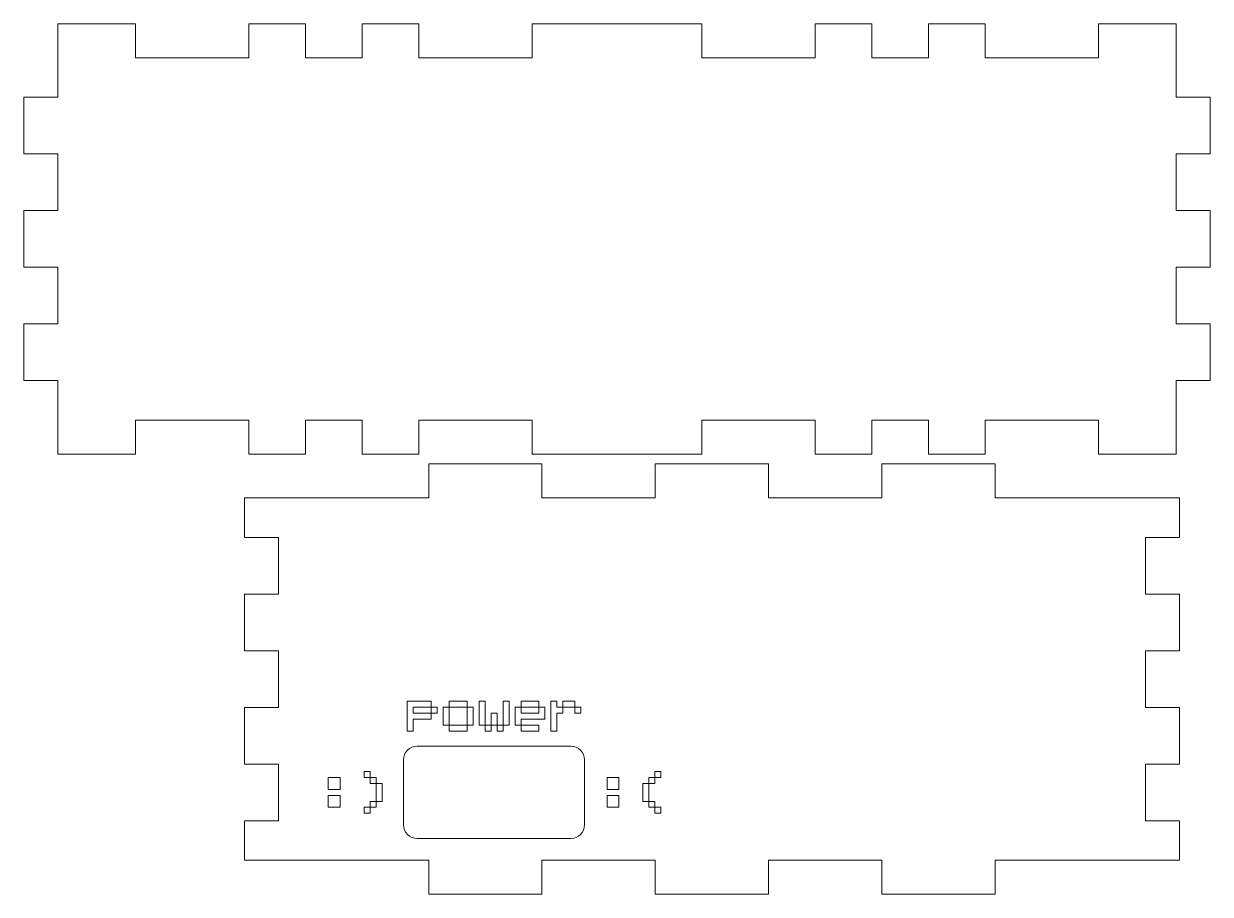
# Model space of a CAD drawing. Header units: centimetres. Extents: x -16.5 to 12.7, y -11 to 12.4.
# Drawn here: x 2.2 to 12.67, y -10.92 to -3.23 of the extents above; entities that cross this region are included whole.
import ezdxf

# ---------------------------------------------------------------- set-up
doc = ezdxf.new("R2010")
doc.units = ezdxf.units.CM
doc.header["$MEASUREMENT"] = 0
doc.layers.add('Layer 1', color=7, linetype='Continuous')

msp = doc.modelspace()

# ---------------------------------------------------------------- linework, layer by layer
at = {"layer": 'Layer 1', "color": 242, "lineweight": 9}
for points in [[(2.50311, -3.53212), (2.50311, -3.53212), (2.50311, -3.23212), (2.50311, -3.23212)], [(3.18876, -3.23212), (3.18876, -3.23212), (2.50311, -3.23212), (2.50311, -3.23212)], [(3.18876, -3.23212), (3.18876, -3.23212), (3.18876, -3.53212), (3.18876, -3.53212)], [(4.18876, -3.23212), (4.18876, -3.23212), (4.68876, -3.23212), (4.68876, -3.23212)], [(4.18876, -3.23212), (4.18876, -3.23212), (4.18876, -3.53212), (4.18876, -3.53212)], [(4.68876, -3.23212), (4.68876, -3.23212), (4.68876, -3.53212), (4.68876, -3.53212)], [(5.18876, -3.23212), (5.18876, -3.23212), (5.68876, -3.23212), (5.68876, -3.23212)], [(5.18876, -3.23212), (5.18876, -3.23212), (5.18876, -3.53212), (5.18876, -3.53212)], [(5.68876, -3.23212), (5.68876, -3.23212), (5.68876, -3.53212), (5.68876, -3.53212)], [(6.68876, -3.23212), (6.68876, -3.23212), (6.68876, -3.53212), (6.68876, -3.53212)], [(6.68876, -3.23212), (6.68876, -3.23212), (7.18876, -3.23212), (7.18876, -3.23212)], [(7.18876, -3.23212), (7.18876, -3.23212), (7.68876, -3.23212), (7.68876, -3.23212)], [(7.68876, -3.23212), (7.68876, -3.23212), (8.18876, -3.23212), (8.18876, -3.23212)], [(8.18876, -3.23212), (8.18876, -3.23212), (8.18876, -3.53212), (8.18876, -3.53212)], [(9.18876, -3.23212), (9.18876, -3.23212), (9.68876, -3.23212), (9.68876, -3.23212)], [(9.18876, -3.23212), (9.18876, -3.23212), (9.18876, -3.53212), (9.18876, -3.53212)], [(9.68876, -3.23212), (9.68876, -3.23212), (9.68876, -3.53212), (9.68876, -3.53212)], [(10.18876, -3.23212), (10.18876, -3.23212), (10.68876, -3.23212), (10.68876, -3.23212)], [(10.18876, -3.23212), (10.18876, -3.23212), (10.18876, -3.53212), (10.18876, -3.53212)], [(10.68876, -3.23212), (10.68876, -3.23212), (10.68876, -3.53212), (10.68876, -3.53212)], [(11.68876, -3.23212), (11.68876, -3.23212), (11.68876, -3.53212), (11.68876, -3.53212)], [(11.68876, -3.23212), (11.68876, -3.23212), (12.37441, -3.23212), (12.37441, -3.23212)], [(12.37441, -3.53212), (12.37441, -3.53212), (12.37441, -3.23212), (12.37441, -3.23212)], [(2.50311, -3.88212), (2.50311, -3.88212), (2.50311, -3.53212), (2.50311, -3.53212)], [(3.18876, -3.53212), (3.18876, -3.53212), (3.68876, -3.53212), (3.68876, -3.53212)], [(3.68876, -3.53212), (3.68876, -3.53212), (4.18876, -3.53212), (4.18876, -3.53212)], [(4.68876, -3.53212), (4.68876, -3.53212), (5.18876, -3.53212), (5.18876, -3.53212)], [(5.68876, -3.53212), (5.68876, -3.53212), (6.18876, -3.53212), (6.18876, -3.53212)], [(6.18876, -3.53212), (6.18876, -3.53212), (6.68876, -3.53212), (6.68876, -3.53212)], [(8.18876, -3.53212), (8.18876, -3.53212), (8.68876, -3.53212), (8.68876, -3.53212)], [(8.68876, -3.53212), (8.68876, -3.53212), (9.18876, -3.53212), (9.18876, -3.53212)], [(9.68876, -3.53212), (9.68876, -3.53212), (10.18876, -3.53212), (10.18876, -3.53212)], [(10.68876, -3.53212), (10.68876, -3.53212), (11.18876, -3.53212), (11.18876, -3.53212)], [(11.18876, -3.53212), (11.18876, -3.53212), (11.68876, -3.53212), (11.68876, -3.53212)], [(12.37441, -3.53212), (12.37441, -3.53212), (12.37441, -3.88212), (12.37441, -3.88212)], [(2.20311, -4.38212), (2.20311, -4.38212), (2.20311, -3.88212), (2.20311, -3.88212)], [(2.20311, -3.88212), (2.20311, -3.88212), (2.50311, -3.88212), (2.50311, -3.88212)], [(12.37446, -3.88212), (12.37446, -3.88212), (12.67446, -3.88212), (12.67446, -3.88212)], [(12.67442, -3.88212), (12.67442, -3.88212), (12.67442, -4.38212), (12.67442, -4.38212)], [(2.20311, -4.38212), (2.20311, -4.38212), (2.50311, -4.38212), (2.50311, -4.38212)], [(2.50311, -4.88212), (2.50311, -4.88212), (2.50311, -4.38212), (2.50311, -4.38212)], [(12.37441, -4.38212), (12.37441, -4.38212), (12.37441, -4.88212), (12.37441, -4.88212)], [(12.37446, -4.38212), (12.37446, -4.38212), (12.67446, -4.38212), (12.67446, -4.38212)], [(2.20311, -5.38212), (2.20311, -5.38212), (2.20311, -4.88212), (2.20311, -4.88212)], [(2.20311, -4.88212), (2.20311, -4.88212), (2.50311, -4.88212), (2.50311, -4.88212)], [(12.37446, -4.88212), (12.37446, -4.88212), (12.67446, -4.88212), (12.67446, -4.88212)], [(12.67442, -4.88212), (12.67442, -4.88212), (12.67442, -5.38212), (12.67442, -5.38212)], [(2.20311, -5.38212), (2.20311, -5.38212), (2.50311, -5.38212), (2.50311, -5.38212)], [(2.50311, -5.88212), (2.50311, -5.88212), (2.50311, -5.38212), (2.50311, -5.38212)], [(12.37441, -5.38212), (12.37441, -5.38212), (12.37441, -5.88212), (12.37441, -5.88212)], [(12.37446, -5.38212), (12.37446, -5.38212), (12.67446, -5.38212), (12.67446, -5.38212)], [(2.20311, -6.38212), (2.20311, -6.38212), (2.20311, -5.88212), (2.20311, -5.88212)], [(2.20311, -5.88212), (2.20311, -5.88212), (2.50311, -5.88212), (2.50311, -5.88212)], [(12.37446, -5.88212), (12.37446, -5.88212), (12.67446, -5.88212), (12.67446, -5.88212)], [(12.67442, -5.88212), (12.67442, -5.88212), (12.67442, -6.38212), (12.67442, -6.38212)], [(2.20311, -6.38212), (2.20311, -6.38212), (2.50311, -6.38212), (2.50311, -6.38212)], [(2.50311, -6.73212), (2.50311, -6.73212), (2.50311, -6.38212), (2.50311, -6.38212)], [(12.37441, -6.38212), (12.37441, -6.38212), (12.37441, -6.73212), (12.37441, -6.73212)], [(12.37446, -6.38212), (12.37446, -6.38212), (12.67446, -6.38212), (12.67446, -6.38212)], [(2.50311, -6.73212), (2.50311, -6.73212), (2.50311, -7.03212), (2.50311, -7.03212)], [(4.18851, -6.73212), (4.18851, -6.73212), (3.18876, -6.73212), (3.18876, -6.73212)], [(3.18876, -6.73212), (3.18876, -6.73212), (3.18876, -7.03212), (3.18876, -7.03212)], [(4.18851, -6.73212), (4.18851, -6.73212), (4.18849, -7.03212), (4.18849, -7.03212)], [(5.18874, -6.73212), (5.18874, -6.73212), (4.68878, -6.73212), (4.68878, -6.73212)], [(4.68878, -6.73212), (4.68878, -6.73212), (4.68878, -7.03212), (4.68878, -7.03212)], [(5.18874, -6.73212), (5.18874, -6.73212), (5.18874, -7.03212), (5.18874, -7.03212)], [(6.68876, -6.73212), (6.68876, -6.73212), (5.68876, -6.73212), (5.68876, -6.73212)], [(5.68876, -6.73212), (5.68876, -6.73212), (5.68876, -7.03212), (5.68876, -7.03212)], [(6.68876, -6.73212), (6.68876, -6.73212), (6.68876, -7.03212), (6.68876, -7.03212)], [(9.18876, -6.73212), (9.18876, -6.73212), (8.18876, -6.73212), (8.18876, -6.73212)], [(8.18876, -6.73212), (8.18876, -6.73212), (8.18876, -7.03212), (8.18876, -7.03212)], [(9.18876, -6.73212), (9.18876, -6.73212), (9.18876, -7.03212), (9.18876, -7.03212)], [(10.18874, -6.73212), (10.18874, -6.73212), (9.68876, -6.73212), (9.68876, -6.73212)], [(9.68876, -6.73212), (9.68876, -6.73212), (9.68876, -7.03212), (9.68876, -7.03212)], [(10.18874, -6.73212), (10.18874, -6.73212), (10.18874, -7.03212), (10.18874, -7.03212)], [(11.68876, -6.73212), (11.68876, -6.73212), (10.68876, -6.73212), (10.68876, -6.73212)], [(10.68876, -6.73212), (10.68876, -6.73212), (10.68876, -7.03212), (10.68876, -7.03212)], [(11.68876, -6.73212), (11.68876, -6.73212), (11.68876, -7.03212), (11.68876, -7.03212)], [(12.37441, -6.73212), (12.37441, -6.73212), (12.37441, -7.03212), (12.37441, -7.03212)], [(3.18876, -7.03212), (3.18876, -7.03212), (2.50311, -7.03212), (2.50311, -7.03212)], [(4.68878, -7.03212), (4.68878, -7.03212), (4.18849, -7.03212), (4.18849, -7.03212)], [(5.68876, -7.03212), (5.68876, -7.03212), (5.18874, -7.03212), (5.18874, -7.03212)], [(5.77686, -7.11896), (5.77686, -7.11896), (6.77686, -7.11896), (6.77686, -7.11896)], [(5.77686, -7.41896), (5.77686, -7.41896), (5.77686, -7.11896), (5.77686, -7.11896)], [(8.18876, -7.03212), (8.18876, -7.03212), (6.68876, -7.03212), (6.68876, -7.03212)], [(6.77686, -7.41896), (6.77686, -7.41896), (6.77686, -7.11896), (6.77686, -7.11896)], [(7.77686, -7.11896), (7.77686, -7.11896), (8.77687, -7.11896), (8.77687, -7.11896)], [(7.77686, -7.41896), (7.77686, -7.41896), (7.77686, -7.11896), (7.77686, -7.11896)], [(8.77687, -7.41896), (8.77687, -7.41896), (8.77687, -7.11896), (8.77687, -7.11896)], [(9.68876, -7.03212), (9.68876, -7.03212), (9.18876, -7.03212), (9.18876, -7.03212)], [(9.77686, -7.11896), (9.77686, -7.11896), (10.77686, -7.11896), (10.77686, -7.11896)], [(9.77686, -7.41896), (9.77686, -7.41896), (9.77686, -7.11896), (9.77686, -7.11896)], [(10.68876, -7.03212), (10.68876, -7.03212), (10.18874, -7.03212), (10.18874, -7.03212)], [(10.77686, -7.41896), (10.77686, -7.41896), (10.77686, -7.11896), (10.77686, -7.11896)], [(12.37441, -7.03212), (12.37441, -7.03212), (11.68876, -7.03212), (11.68876, -7.03212)], [(6.77686, -7.41896), (6.77686, -7.41896), (7.77686, -7.41896), (7.77686, -7.41896)], [(8.77687, -7.41896), (8.77687, -7.41896), (9.77686, -7.41896), (9.77686, -7.41896)], [(4.45186, -7.76898), (4.45186, -7.76898), (4.15186, -7.76898), (4.15186, -7.76898)], [(4.45186, -8.26896), (4.45186, -8.26896), (4.45186, -7.76898), (4.45186, -7.76898)], [(12.10186, -7.76896), (12.10186, -7.76896), (12.10186, -8.26896), (12.10186, -8.26896)], [(12.10186, -7.76896), (12.10186, -7.76896), (12.40186, -7.76896), (12.40186, -7.76896)], [(4.15186, -8.76896), (4.15186, -8.76896), (4.15186, -8.26896), (4.15186, -8.26896)], [(4.45186, -8.26896), (4.45186, -8.26896), (4.15186, -8.26896), (4.15186, -8.26896)], [(12.10186, -8.26896), (12.10186, -8.26896), (12.40186, -8.26896), (12.40186, -8.26896)], [(12.10186, -8.26896), (12.10186, -8.26896), (12.40186, -8.26896), (12.40186, -8.26896)], [(12.40186, -8.26896), (12.40186, -8.26896), (12.40186, -8.76896), (12.40186, -8.76896)], [(4.45186, -8.76896), (4.45186, -8.76896), (4.15186, -8.76896), (4.15186, -8.76896)], [(4.45186, -9.26896), (4.45186, -9.26896), (4.45186, -8.76896), (4.45186, -8.76896)], [(12.10186, -8.76896), (12.10186, -8.76896), (12.10186, -9.26896), (12.10186, -9.26896)], [(12.10186, -8.76896), (12.10186, -8.76896), (12.40186, -8.76896), (12.40186, -8.76896)], [(4.15186, -9.76896), (4.15186, -9.76896), (4.15186, -9.26896), (4.15186, -9.26896)], [(4.45186, -9.26896), (4.45186, -9.26896), (4.15186, -9.26896), (4.15186, -9.26896)], [(12.10186, -9.26896), (12.10186, -9.26896), (12.40186, -9.26896), (12.40186, -9.26896)], [(12.40186, -9.26896), (12.40186, -9.26896), (12.40186, -9.76896), (12.40186, -9.76896)], [(4.45186, -9.76896), (4.45186, -9.76896), (4.15186, -9.76896), (4.15186, -9.76896)], [(4.45186, -10.26896), (4.45186, -10.26896), (4.45186, -9.76896), (4.45186, -9.76896)], [(12.10186, -9.76896), (12.10186, -9.76896), (12.10186, -10.26896), (12.10186, -10.26896)], [(12.10186, -9.76896), (12.10186, -9.76896), (12.40186, -9.76896), (12.40186, -9.76896)], [(4.45186, -10.26896), (4.45186, -10.26896), (4.15186, -10.26896), (4.15186, -10.26896)], [(12.10186, -10.26896), (12.10186, -10.26896), (12.40186, -10.26896), (12.40186, -10.26896)], [(5.77686, -10.91896), (5.77686, -10.91896), (5.77686, -10.61896), (5.77686, -10.61896)], [(7.77686, -10.61896), (7.77686, -10.61896), (6.77686, -10.61896), (6.77686, -10.61896)], [(6.77686, -10.91896), (6.77686, -10.91896), (6.77686, -10.61896), (6.77686, -10.61896)], [(7.77686, -10.91896), (7.77686, -10.91896), (7.77686, -10.61896), (7.77686, -10.61896)], [(9.77686, -10.61896), (9.77686, -10.61896), (8.77686, -10.61896), (8.77686, -10.61896)], [(8.77686, -10.91896), (8.77686, -10.91896), (8.77686, -10.61896), (8.77686, -10.61896)], [(9.77686, -10.91896), (9.77686, -10.91896), (9.77686, -10.61896), (9.77686, -10.61896)], [(10.77686, -10.91896), (10.77686, -10.91896), (10.77686, -10.61896), (10.77686, -10.61896)], [(6.77686, -10.91896), (6.77686, -10.91896), (5.77686, -10.91896), (5.77686, -10.91896)], [(8.77686, -10.91896), (8.77686, -10.91896), (7.77686, -10.91896), (7.77686, -10.91896)], [(10.77686, -10.91896), (10.77686, -10.91896), (9.77686, -10.91896), (9.77686, -10.91896)]]:
    msp.add_open_spline(points, degree=3, dxfattribs=at)
for points, knots in [([(4.15186, -7.76898), (4.15186, -7.76898), (4.15186, -7.41896), (4.15186, -7.41896), (4.15186, -7.41896), (4.15186, -7.41896), (5.77686, -7.41896), (5.77686, -7.41896)], [0, 0, 0, 0, 0.33333333, 0.33333333, 0.33333333, 0.33333333, 1, 1, 1, 1]), ([(10.77686, -7.41896), (10.77686, -7.41896), (12.40186, -7.41896), (12.40186, -7.41896), (12.40186, -7.41896), (12.40186, -7.41896), (12.40186, -7.76896), (12.40186, -7.76896)], [0, 0, 0, 0, 0.33333333, 0.33333333, 0.33333333, 0.33333333, 1, 1, 1, 1]), ([(5.55442, -10.30638), (5.55442, -10.30638), (5.55442, -9.73146), (5.55442, -9.73146), (5.55442, -9.73146), (5.55442, -9.66546), (5.60842, -9.61146), (5.67442, -9.61146), (5.67442, -9.61146), (5.67442, -9.61146), (7.0325, -9.61146), (7.0325, -9.61146), (7.0325, -9.61146), (7.0985, -9.61146), (7.1525, -9.66546), (7.1525, -9.73146), (7.1525, -9.73146), (7.1525, -9.73146), (7.1525, -10.30638), (7.1525, -10.30638), (7.1525, -10.30638), (7.1525, -10.37238), (7.0985, -10.42638), (7.0325, -10.42638), (7.0325, -10.42638), (7.0325, -10.42638), (5.67442, -10.42638), (5.67442, -10.42638), (5.67442, -10.42638), (5.60842, -10.42638), (5.55442, -10.37238), (5.55442, -10.30638)], [0, 0, 0, 0, 0.11111111, 0.11111111, 0.11111111, 0.11111111, 0.22222222, 0.22222222, 0.22222222, 0.22222222, 0.33333333, 0.33333333, 0.33333333, 0.33333333, 0.44444444, 0.44444444, 0.44444444, 0.44444444, 0.55555556, 0.55555556, 0.55555556, 0.55555556, 0.66666667, 0.66666667, 0.66666667, 0.66666667, 0.77777778, 0.77777778, 0.77777778, 0.77777778, 1, 1, 1, 1]), ([(5.77686, -10.61896), (5.77686, -10.61896), (4.15186, -10.61896), (4.15186, -10.61896), (4.15186, -10.61896), (4.15186, -10.61896), (4.15186, -10.26896), (4.15186, -10.26896)], [0, 0, 0, 0, 0.33333333, 0.33333333, 0.33333333, 0.33333333, 1, 1, 1, 1]), ([(12.40186, -10.26896), (12.40186, -10.26896), (12.40186, -10.61896), (12.40186, -10.61896), (12.40186, -10.61896), (12.40186, -10.61896), (10.77686, -10.61896), (10.77686, -10.61896)], [0, 0, 0, 0, 0.33333333, 0.33333333, 0.33333333, 0.33333333, 1, 1, 1, 1])]:
    msp.add_open_spline(points, degree=3, knots=knots, dxfattribs=at)
at = {"layer": 'Layer 1', "color": 250, "lineweight": 9}
for points, knots in [([(5.58617, -9.47899), (5.58617, -9.47899), (5.58617, -9.21441), (5.58617, -9.21441), (5.58617, -9.21441), (5.58617, -9.21441), (5.79784, -9.21441), (5.79784, -9.21441), (5.79784, -9.21441), (5.79784, -9.21441), (5.79784, -9.26732), (5.79784, -9.26732), (5.79784, -9.26732), (5.79784, -9.26732), (5.63909, -9.26732), (5.63909, -9.26732), (5.63909, -9.26732), (5.63909, -9.26732), (5.63909, -9.32024), (5.63909, -9.32024), (5.63909, -9.32024), (5.63909, -9.32024), (5.79784, -9.32024), (5.79784, -9.32024), (5.79784, -9.32024), (5.79784, -9.32024), (5.79784, -9.37316), (5.79784, -9.37316), (5.79784, -9.37316), (5.79784, -9.37316), (5.63909, -9.37316), (5.63909, -9.37316), (5.63909, -9.37316), (5.63909, -9.37316), (5.63909, -9.47899), (5.63909, -9.47899), (5.63909, -9.47899), (5.63909, -9.47899), (5.58617, -9.47899), (5.58617, -9.47899)], [0, 0, 0, 0, 0.09090909, 0.09090909, 0.09090909, 0.09090909, 0.18181818, 0.18181818, 0.18181818, 0.18181818, 0.27272727, 0.27272727, 0.27272727, 0.27272727, 0.36363636, 0.36363636, 0.36363636, 0.36363636, 0.45454545, 0.45454545, 0.45454545, 0.45454545, 0.54545455, 0.54545455, 0.54545455, 0.54545455, 0.63636364, 0.63636364, 0.63636364, 0.63636364, 0.72727273, 0.72727273, 0.72727273, 0.72727273, 0.81818182, 0.81818182, 0.81818182, 0.81818182, 1, 1, 1, 1]), ([(5.95659, -9.26732), (5.95659, -9.26732), (5.95659, -9.21441), (5.95659, -9.21441), (5.95659, -9.21441), (5.95659, -9.21441), (6.11534, -9.21441), (6.11534, -9.21441), (6.11534, -9.21441), (6.11534, -9.21441), (6.11534, -9.26732), (6.11534, -9.26732), (6.11534, -9.26732), (6.11534, -9.26732), (5.95659, -9.26732), (5.95659, -9.26732)], [0, 0, 0, 0, 0.2, 0.2, 0.2, 0.2, 0.4, 0.4, 0.4, 0.4, 0.6, 0.6, 0.6, 0.6, 1, 1, 1, 1]), ([(6.22117, -9.42607), (6.22117, -9.42607), (6.22117, -9.21441), (6.22117, -9.21441), (6.22117, -9.21441), (6.22117, -9.21441), (6.27409, -9.21441), (6.27409, -9.21441), (6.27409, -9.21441), (6.27409, -9.21441), (6.27409, -9.42607), (6.27409, -9.42607), (6.27409, -9.42607), (6.27409, -9.42607), (6.22117, -9.42607), (6.22117, -9.42607)], [0, 0, 0, 0, 0.2, 0.2, 0.2, 0.2, 0.4, 0.4, 0.4, 0.4, 0.6, 0.6, 0.6, 0.6, 1, 1, 1, 1]), ([(6.43284, -9.42607), (6.43284, -9.42607), (6.43284, -9.21441), (6.43284, -9.21441), (6.43284, -9.21441), (6.43284, -9.21441), (6.48575, -9.21441), (6.48575, -9.21441), (6.48575, -9.21441), (6.48575, -9.21441), (6.48575, -9.42607), (6.48575, -9.42607), (6.48575, -9.42607), (6.48575, -9.42607), (6.43284, -9.42607), (6.43284, -9.42607)], [0, 0, 0, 0, 0.2, 0.2, 0.2, 0.2, 0.4, 0.4, 0.4, 0.4, 0.6, 0.6, 0.6, 0.6, 1, 1, 1, 1]), ([(6.59159, -9.26732), (6.59159, -9.26732), (6.59159, -9.21441), (6.59159, -9.21441), (6.59159, -9.21441), (6.59159, -9.21441), (6.75034, -9.21441), (6.75034, -9.21441), (6.75034, -9.21441), (6.75034, -9.21441), (6.75034, -9.26732), (6.75034, -9.26732), (6.75034, -9.26732), (6.75034, -9.26732), (6.59159, -9.26732), (6.59159, -9.26732)], [0, 0, 0, 0, 0.2, 0.2, 0.2, 0.2, 0.4, 0.4, 0.4, 0.4, 0.6, 0.6, 0.6, 0.6, 1, 1, 1, 1]), ([(6.85617, -9.47899), (6.85617, -9.47899), (6.85617, -9.21441), (6.85617, -9.21441), (6.85617, -9.21441), (6.85617, -9.21441), (6.90909, -9.21441), (6.90909, -9.21441), (6.90909, -9.21441), (6.90909, -9.21441), (6.90909, -9.26732), (6.90909, -9.26732), (6.90909, -9.26732), (6.90909, -9.26732), (6.962, -9.26732), (6.962, -9.26732), (6.962, -9.26732), (6.962, -9.26732), (6.962, -9.32024), (6.962, -9.32024), (6.962, -9.32024), (6.962, -9.32024), (6.90909, -9.32024), (6.90909, -9.32024), (6.90909, -9.32024), (6.90909, -9.32024), (6.90909, -9.47899), (6.90909, -9.47899), (6.90909, -9.47899), (6.90909, -9.47899), (6.85617, -9.47899), (6.85617, -9.47899)], [0, 0, 0, 0, 0.11111111, 0.11111111, 0.11111111, 0.11111111, 0.22222222, 0.22222222, 0.22222222, 0.22222222, 0.33333333, 0.33333333, 0.33333333, 0.33333333, 0.44444444, 0.44444444, 0.44444444, 0.44444444, 0.55555556, 0.55555556, 0.55555556, 0.55555556, 0.66666667, 0.66666667, 0.66666667, 0.66666667, 0.77777778, 0.77777778, 0.77777778, 0.77777778, 1, 1, 1, 1]), ([(6.962, -9.26732), (6.962, -9.26732), (6.962, -9.21441), (6.962, -9.21441), (6.962, -9.21441), (6.962, -9.21441), (7.06784, -9.21441), (7.06784, -9.21441), (7.06784, -9.21441), (7.06784, -9.21441), (7.06784, -9.26732), (7.06784, -9.26732), (7.06784, -9.26732), (7.06784, -9.26732), (6.962, -9.26732), (6.962, -9.26732)], [0, 0, 0, 0, 0.2, 0.2, 0.2, 0.2, 0.4, 0.4, 0.4, 0.4, 0.6, 0.6, 0.6, 0.6, 1, 1, 1, 1]), ([(5.79784, -9.32024), (5.79784, -9.32024), (5.79784, -9.26732), (5.79784, -9.26732), (5.79784, -9.26732), (5.79784, -9.26732), (5.85075, -9.26732), (5.85075, -9.26732), (5.85075, -9.26732), (5.85075, -9.26732), (5.85075, -9.32024), (5.85075, -9.32024), (5.85075, -9.32024), (5.85075, -9.32024), (5.79784, -9.32024), (5.79784, -9.32024)], [0, 0, 0, 0, 0.2, 0.2, 0.2, 0.2, 0.4, 0.4, 0.4, 0.4, 0.6, 0.6, 0.6, 0.6, 1, 1, 1, 1]), ([(5.90367, -9.42607), (5.90367, -9.42607), (5.90367, -9.26732), (5.90367, -9.26732), (5.90367, -9.26732), (5.90367, -9.26732), (5.95659, -9.26732), (5.95659, -9.26732), (5.95659, -9.26732), (5.95659, -9.26732), (5.95659, -9.42607), (5.95659, -9.42607), (5.95659, -9.42607), (5.95659, -9.42607), (5.90367, -9.42607), (5.90367, -9.42607)], [0, 0, 0, 0, 0.2, 0.2, 0.2, 0.2, 0.4, 0.4, 0.4, 0.4, 0.6, 0.6, 0.6, 0.6, 1, 1, 1, 1]), ([(6.11534, -9.42607), (6.11534, -9.42607), (6.11534, -9.26732), (6.11534, -9.26732), (6.11534, -9.26732), (6.11534, -9.26732), (6.16825, -9.26732), (6.16825, -9.26732), (6.16825, -9.26732), (6.16825, -9.26732), (6.16825, -9.42607), (6.16825, -9.42607), (6.16825, -9.42607), (6.16825, -9.42607), (6.11534, -9.42607), (6.11534, -9.42607)], [0, 0, 0, 0, 0.2, 0.2, 0.2, 0.2, 0.4, 0.4, 0.4, 0.4, 0.6, 0.6, 0.6, 0.6, 1, 1, 1, 1]), ([(6.53867, -9.42607), (6.53867, -9.42607), (6.53867, -9.26732), (6.53867, -9.26732), (6.53867, -9.26732), (6.53867, -9.26732), (6.59159, -9.26732), (6.59159, -9.26732), (6.59159, -9.26732), (6.59159, -9.26732), (6.59159, -9.32024), (6.59159, -9.32024), (6.59159, -9.32024), (6.59159, -9.32024), (6.75034, -9.32024), (6.75034, -9.32024), (6.75034, -9.32024), (6.75034, -9.32024), (6.75034, -9.26732), (6.75034, -9.26732), (6.75034, -9.26732), (6.75034, -9.26732), (6.80325, -9.26732), (6.80325, -9.26732), (6.80325, -9.26732), (6.80325, -9.26732), (6.80325, -9.37316), (6.80325, -9.37316), (6.80325, -9.37316), (6.80325, -9.37316), (6.59159, -9.37316), (6.59159, -9.37316), (6.59159, -9.37316), (6.59159, -9.37316), (6.59159, -9.42607), (6.59159, -9.42607), (6.59159, -9.42607), (6.59159, -9.42607), (6.53867, -9.42607), (6.53867, -9.42607)], [0, 0, 0, 0, 0.09090909, 0.09090909, 0.09090909, 0.09090909, 0.18181818, 0.18181818, 0.18181818, 0.18181818, 0.27272727, 0.27272727, 0.27272727, 0.27272727, 0.36363636, 0.36363636, 0.36363636, 0.36363636, 0.45454545, 0.45454545, 0.45454545, 0.45454545, 0.54545455, 0.54545455, 0.54545455, 0.54545455, 0.63636364, 0.63636364, 0.63636364, 0.63636364, 0.72727273, 0.72727273, 0.72727273, 0.72727273, 0.81818182, 0.81818182, 0.81818182, 0.81818182, 1, 1, 1, 1]), ([(7.06784, -9.32024), (7.06784, -9.32024), (7.06784, -9.26732), (7.06784, -9.26732), (7.06784, -9.26732), (7.06784, -9.26732), (7.12075, -9.26732), (7.12075, -9.26732), (7.12075, -9.26732), (7.12075, -9.26732), (7.12075, -9.32024), (7.12075, -9.32024), (7.12075, -9.32024), (7.12075, -9.32024), (7.06784, -9.32024), (7.06784, -9.32024)], [0, 0, 0, 0, 0.2, 0.2, 0.2, 0.2, 0.4, 0.4, 0.4, 0.4, 0.6, 0.6, 0.6, 0.6, 1, 1, 1, 1]), ([(6.327, -9.42607), (6.327, -9.42607), (6.327, -9.32024), (6.327, -9.32024), (6.327, -9.32024), (6.327, -9.32024), (6.37992, -9.32024), (6.37992, -9.32024), (6.37992, -9.32024), (6.37992, -9.32024), (6.37992, -9.42607), (6.37992, -9.42607), (6.37992, -9.42607), (6.37992, -9.42607), (6.327, -9.42607), (6.327, -9.42607)], [0, 0, 0, 0, 0.2, 0.2, 0.2, 0.2, 0.4, 0.4, 0.4, 0.4, 0.6, 0.6, 0.6, 0.6, 1, 1, 1, 1]), ([(5.95659, -9.47899), (5.95659, -9.47899), (5.95659, -9.42607), (5.95659, -9.42607), (5.95659, -9.42607), (5.95659, -9.42607), (6.11534, -9.42607), (6.11534, -9.42607), (6.11534, -9.42607), (6.11534, -9.42607), (6.11534, -9.47899), (6.11534, -9.47899), (6.11534, -9.47899), (6.11534, -9.47899), (5.95659, -9.47899), (5.95659, -9.47899)], [0, 0, 0, 0, 0.2, 0.2, 0.2, 0.2, 0.4, 0.4, 0.4, 0.4, 0.6, 0.6, 0.6, 0.6, 1, 1, 1, 1]), ([(6.27409, -9.47899), (6.27409, -9.47899), (6.27409, -9.42607), (6.27409, -9.42607), (6.27409, -9.42607), (6.27409, -9.42607), (6.327, -9.42607), (6.327, -9.42607), (6.327, -9.42607), (6.327, -9.42607), (6.327, -9.47899), (6.327, -9.47899), (6.327, -9.47899), (6.327, -9.47899), (6.27409, -9.47899), (6.27409, -9.47899)], [0, 0, 0, 0, 0.2, 0.2, 0.2, 0.2, 0.4, 0.4, 0.4, 0.4, 0.6, 0.6, 0.6, 0.6, 1, 1, 1, 1]), ([(6.37992, -9.47899), (6.37992, -9.47899), (6.37992, -9.42607), (6.37992, -9.42607), (6.37992, -9.42607), (6.37992, -9.42607), (6.43284, -9.42607), (6.43284, -9.42607), (6.43284, -9.42607), (6.43284, -9.42607), (6.43284, -9.47899), (6.43284, -9.47899), (6.43284, -9.47899), (6.43284, -9.47899), (6.37992, -9.47899), (6.37992, -9.47899)], [0, 0, 0, 0, 0.2, 0.2, 0.2, 0.2, 0.4, 0.4, 0.4, 0.4, 0.6, 0.6, 0.6, 0.6, 1, 1, 1, 1]), ([(6.59159, -9.47899), (6.59159, -9.47899), (6.59159, -9.42607), (6.59159, -9.42607), (6.59159, -9.42607), (6.59159, -9.42607), (6.75034, -9.42607), (6.75034, -9.42607), (6.75034, -9.42607), (6.75034, -9.42607), (6.75034, -9.47899), (6.75034, -9.47899), (6.75034, -9.47899), (6.75034, -9.47899), (6.59159, -9.47899), (6.59159, -9.47899)], [0, 0, 0, 0, 0.2, 0.2, 0.2, 0.2, 0.4, 0.4, 0.4, 0.4, 0.6, 0.6, 0.6, 0.6, 1, 1, 1, 1]), ([(5.2076, -9.88663), (5.2076, -9.88663), (5.2076, -9.83372), (5.2076, -9.83372), (5.2076, -9.83372), (5.2076, -9.83372), (5.26051, -9.83372), (5.26051, -9.83372), (5.26051, -9.83372), (5.26051, -9.83372), (5.26051, -9.88663), (5.26051, -9.88663), (5.26051, -9.88663), (5.26051, -9.88663), (5.2076, -9.88663), (5.2076, -9.88663)], [0, 0, 0, 0, 0.2, 0.2, 0.2, 0.2, 0.4, 0.4, 0.4, 0.4, 0.6, 0.6, 0.6, 0.6, 1, 1, 1, 1]), ([(7.7739, -9.88663), (7.7739, -9.88663), (7.7739, -9.83372), (7.7739, -9.83372), (7.7739, -9.83372), (7.7739, -9.83372), (7.82682, -9.83372), (7.82682, -9.83372), (7.82682, -9.83372), (7.82682, -9.83372), (7.82682, -9.88663), (7.82682, -9.88663), (7.82682, -9.88663), (7.82682, -9.88663), (7.7739, -9.88663), (7.7739, -9.88663)], [0, 0, 0, 0, 0.2, 0.2, 0.2, 0.2, 0.4, 0.4, 0.4, 0.4, 0.6, 0.6, 0.6, 0.6, 1, 1, 1, 1]), ([(4.8901, -9.99246), (4.8901, -9.99246), (4.8901, -9.88663), (4.8901, -9.88663), (4.8901, -9.88663), (4.8901, -9.88663), (4.99593, -9.88663), (4.99593, -9.88663), (4.99593, -9.88663), (4.99593, -9.88663), (4.99593, -9.99246), (4.99593, -9.99246), (4.99593, -9.99246), (4.99593, -9.99246), (4.8901, -9.99246), (4.8901, -9.99246)], [0, 0, 0, 0, 0.2, 0.2, 0.2, 0.2, 0.4, 0.4, 0.4, 0.4, 0.6, 0.6, 0.6, 0.6, 1, 1, 1, 1]), ([(5.26051, -9.93955), (5.26051, -9.93955), (5.26051, -9.88663), (5.26051, -9.88663), (5.26051, -9.88663), (5.26051, -9.88663), (5.31343, -9.88663), (5.31343, -9.88663), (5.31343, -9.88663), (5.31343, -9.88663), (5.31343, -9.93955), (5.31343, -9.93955), (5.31343, -9.93955), (5.31343, -9.93955), (5.26051, -9.93955), (5.26051, -9.93955)], [0, 0, 0, 0, 0.2, 0.2, 0.2, 0.2, 0.4, 0.4, 0.4, 0.4, 0.6, 0.6, 0.6, 0.6, 1, 1, 1, 1]), ([(5.31343, -10.0983), (5.31343, -10.0983), (5.31343, -9.93955), (5.31343, -9.93955), (5.31343, -9.93955), (5.31343, -9.93955), (5.36635, -9.93955), (5.36635, -9.93955), (5.36635, -9.93955), (5.36635, -9.93955), (5.36635, -10.0983), (5.36635, -10.0983), (5.36635, -10.0983), (5.36635, -10.0983), (5.31343, -10.0983), (5.31343, -10.0983)], [0, 0, 0, 0, 0.2, 0.2, 0.2, 0.2, 0.4, 0.4, 0.4, 0.4, 0.6, 0.6, 0.6, 0.6, 1, 1, 1, 1]), ([(7.35057, -9.99246), (7.35057, -9.99246), (7.35057, -9.88663), (7.35057, -9.88663), (7.35057, -9.88663), (7.35057, -9.88663), (7.4564, -9.88663), (7.4564, -9.88663), (7.4564, -9.88663), (7.4564, -9.88663), (7.4564, -9.99246), (7.4564, -9.99246), (7.4564, -9.99246), (7.4564, -9.99246), (7.35057, -9.99246), (7.35057, -9.99246)], [0, 0, 0, 0, 0.2, 0.2, 0.2, 0.2, 0.4, 0.4, 0.4, 0.4, 0.6, 0.6, 0.6, 0.6, 1, 1, 1, 1]), ([(7.66807, -10.0983), (7.66807, -10.0983), (7.66807, -9.93955), (7.66807, -9.93955), (7.66807, -9.93955), (7.66807, -9.93955), (7.72098, -9.93955), (7.72098, -9.93955), (7.72098, -9.93955), (7.72098, -9.93955), (7.72098, -10.0983), (7.72098, -10.0983), (7.72098, -10.0983), (7.72098, -10.0983), (7.66807, -10.0983), (7.66807, -10.0983)], [0, 0, 0, 0, 0.2, 0.2, 0.2, 0.2, 0.4, 0.4, 0.4, 0.4, 0.6, 0.6, 0.6, 0.6, 1, 1, 1, 1]), ([(7.72098, -9.93955), (7.72098, -9.93955), (7.72098, -9.88663), (7.72098, -9.88663), (7.72098, -9.88663), (7.72098, -9.88663), (7.7739, -9.88663), (7.7739, -9.88663), (7.7739, -9.88663), (7.7739, -9.88663), (7.7739, -9.93955), (7.7739, -9.93955), (7.7739, -9.93955), (7.7739, -9.93955), (7.72098, -9.93955), (7.72098, -9.93955)], [0, 0, 0, 0, 0.2, 0.2, 0.2, 0.2, 0.4, 0.4, 0.4, 0.4, 0.6, 0.6, 0.6, 0.6, 1, 1, 1, 1]), ([(4.8901, -10.15121), (4.8901, -10.15121), (4.8901, -10.04538), (4.8901, -10.04538), (4.8901, -10.04538), (4.8901, -10.04538), (4.99593, -10.04538), (4.99593, -10.04538), (4.99593, -10.04538), (4.99593, -10.04538), (4.99593, -10.15121), (4.99593, -10.15121), (4.99593, -10.15121), (4.99593, -10.15121), (4.8901, -10.15121), (4.8901, -10.15121)], [0, 0, 0, 0, 0.2, 0.2, 0.2, 0.2, 0.4, 0.4, 0.4, 0.4, 0.6, 0.6, 0.6, 0.6, 1, 1, 1, 1]), ([(7.35057, -10.15121), (7.35057, -10.15121), (7.35057, -10.04538), (7.35057, -10.04538), (7.35057, -10.04538), (7.35057, -10.04538), (7.4564, -10.04538), (7.4564, -10.04538), (7.4564, -10.04538), (7.4564, -10.04538), (7.4564, -10.15121), (7.4564, -10.15121), (7.4564, -10.15121), (7.4564, -10.15121), (7.35057, -10.15121), (7.35057, -10.15121)], [0, 0, 0, 0, 0.2, 0.2, 0.2, 0.2, 0.4, 0.4, 0.4, 0.4, 0.6, 0.6, 0.6, 0.6, 1, 1, 1, 1]), ([(5.2076, -10.20413), (5.2076, -10.20413), (5.2076, -10.15121), (5.2076, -10.15121), (5.2076, -10.15121), (5.2076, -10.15121), (5.26051, -10.15121), (5.26051, -10.15121), (5.26051, -10.15121), (5.26051, -10.15121), (5.26051, -10.20413), (5.26051, -10.20413), (5.26051, -10.20413), (5.26051, -10.20413), (5.2076, -10.20413), (5.2076, -10.20413)], [0, 0, 0, 0, 0.2, 0.2, 0.2, 0.2, 0.4, 0.4, 0.4, 0.4, 0.6, 0.6, 0.6, 0.6, 1, 1, 1, 1]), ([(5.26051, -10.15121), (5.26051, -10.15121), (5.26051, -10.0983), (5.26051, -10.0983), (5.26051, -10.0983), (5.26051, -10.0983), (5.31343, -10.0983), (5.31343, -10.0983), (5.31343, -10.0983), (5.31343, -10.0983), (5.31343, -10.15121), (5.31343, -10.15121), (5.31343, -10.15121), (5.31343, -10.15121), (5.26051, -10.15121), (5.26051, -10.15121)], [0, 0, 0, 0, 0.2, 0.2, 0.2, 0.2, 0.4, 0.4, 0.4, 0.4, 0.6, 0.6, 0.6, 0.6, 1, 1, 1, 1]), ([(7.72098, -10.15121), (7.72098, -10.15121), (7.72098, -10.0983), (7.72098, -10.0983), (7.72098, -10.0983), (7.72098, -10.0983), (7.7739, -10.0983), (7.7739, -10.0983), (7.7739, -10.0983), (7.7739, -10.0983), (7.7739, -10.15121), (7.7739, -10.15121), (7.7739, -10.15121), (7.7739, -10.15121), (7.72098, -10.15121), (7.72098, -10.15121)], [0, 0, 0, 0, 0.2, 0.2, 0.2, 0.2, 0.4, 0.4, 0.4, 0.4, 0.6, 0.6, 0.6, 0.6, 1, 1, 1, 1]), ([(7.7739, -10.20413), (7.7739, -10.20413), (7.7739, -10.15121), (7.7739, -10.15121), (7.7739, -10.15121), (7.7739, -10.15121), (7.82682, -10.15121), (7.82682, -10.15121), (7.82682, -10.15121), (7.82682, -10.15121), (7.82682, -10.20413), (7.82682, -10.20413), (7.82682, -10.20413), (7.82682, -10.20413), (7.7739, -10.20413), (7.7739, -10.20413)], [0, 0, 0, 0, 0.2, 0.2, 0.2, 0.2, 0.4, 0.4, 0.4, 0.4, 0.6, 0.6, 0.6, 0.6, 1, 1, 1, 1])]:
    msp.add_open_spline(points, degree=3, knots=knots, dxfattribs=at)

doc.saveas('drawing.dxf')
